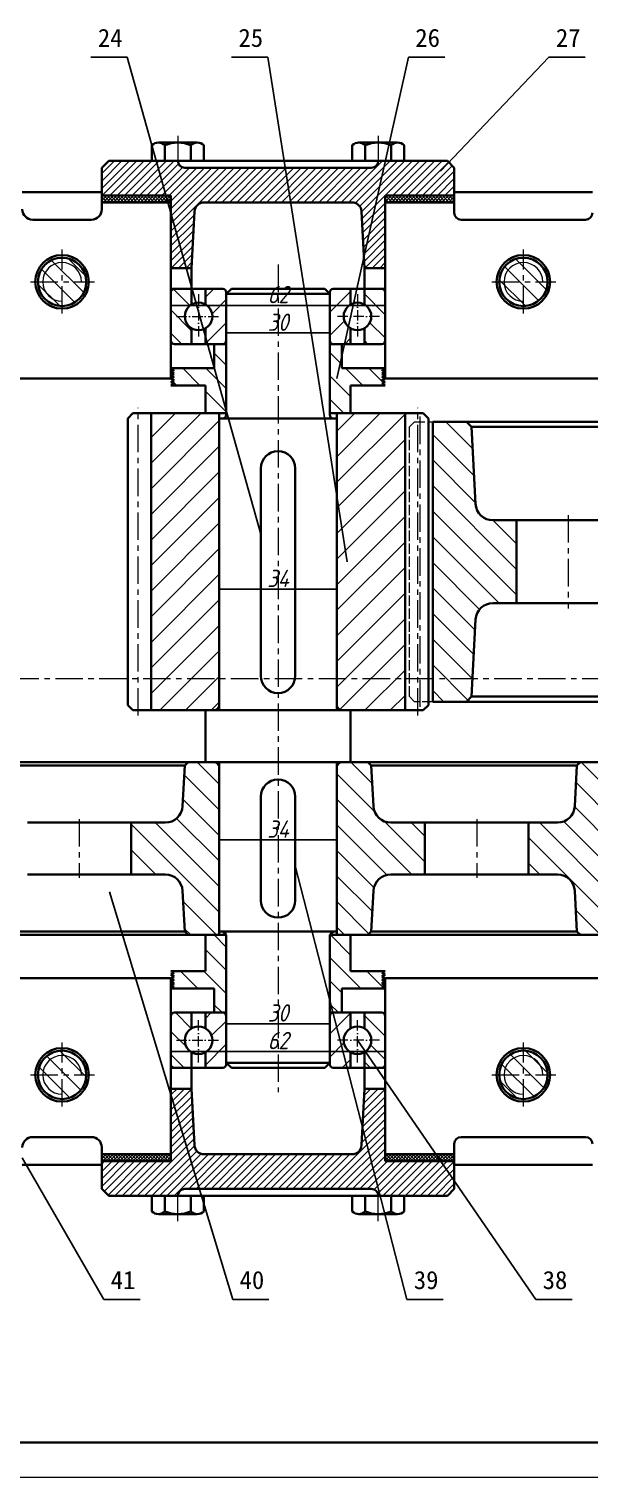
# Model space of a CAD drawing. Header units: millimetres. Extents: x 0 to 1189, y 0 to 841.
# Drawn here: x 240.1 to 402.2, y 0 to 419.1 of the extents above; entities that cross this region are included whole.
import ezdxf

# ---------------------------------------------------------------- set-up
doc = ezdxf.new("R2010")
doc.units = ezdxf.units.MM
doc.header["$LTSCALE"] = 0.25
for name, pattern in [('ACAD_ISO02W100', [15, 12, -3]), ('ACAD_ISO10W100', [18, 12, -3, 0, -3]), ('CENTER', [50.8, 31.75, -6.35, 6.35, -6.35])]:
    doc.linetypes.add(name, pattern=pattern)
for name, color, linetype, lineweight in [('中心线', 1, 'CENTER', 15), ('剖面线', 4, 'Continuous', 15), ('尺寸', 7, 'Continuous', 15), ('标注', 3, 'Continuous', 15), ('粗实线', 7, 'Continuous', 30), ('细实线', 7, 'Continuous', 15), ('虚线', 1, 'ACAD_ISO02W100', 15)]:
    doc.layers.add(name, color=color, linetype=linetype, lineweight=lineweight)
doc.styles.add('gbeitc', font='gbeitc.shx', dxfattribs={"bigfont": 'gbcbig.shx'})
doc.styles.get("Standard").update_dxf_attribs({"font": 'SimSun.ttf'})
doc.styles.add('txt', font='txt.shx')
doc.dimstyles.new('1', dxfattribs={"dimtxt": 5, "dimasz": 2.5, "dimexe": 1.25, "dimexo": 0, "dimtad": 1, "dimdec": 3, "dimdsep": 46, "dimtxsty": 'gbeitc', "dimblk": 'NONE', "dimcen": 2.5, "dimadec": 0, "dimazin": 0, "dimtfac": 1, "dimtdec": 3, "dimtmove": 0, "dimatfit": 3, "dimfxl": 1, "dimarcsym": 0})
doc.dimstyles.new('ISO-25', dxfattribs={"dimtxt": 3.5, "dimasz": 2.1875, "dimexe": 1.25, "dimexo": 0, "dimtad": 1, "dimdec": 3, "dimlfac": 1.5, "dimrnd": 0.01, "dimdsep": 46, "dimtxsty": 'txt', "dimcen": 2.5, "dimadec": 0, "dimazin": 0, "dimtfac": 1, "dimtdec": 3, "dimtmove": 0, "dimatfit": 3, "dimfxl": 1, "dimarcsym": 0})
pattern_1 = [(135, (-224.155, -146.934), (-3.367596, -3.367596), [])]
pattern_2 = [(45, (-224.155, -146.934), (-3.367596, 3.367596), [])]
pattern_3 = [(135, (-224.155, -146.934), (-3.704356, -3.704356), [])]
pattern_4 = [(45, (-224.155, -146.934), (-3.704356, 3.704356), [])]
pattern_5 = [(45, (-224.1548, -146.9339), (-0.48493383, 0.48493383), []), (135, (-224.1548, -146.9339), (-0.48493383, -0.48493383), [])]
pattern_6 = [(45, (-224.1548, -146.9339), (-1.0776307, 1.0776307), [])]
pattern_7 = [(135, (-224.1548, -146.934), (-2.694077, -2.694077), [])]

# ---------------------------------------------------------------- blocks, each defined once
blk = doc.blocks.new('*D25')
at = {"layer": 'Defpoints', "color": 0, "transparency": 16777216}
for p in [(295.22, 184.4), (329.22, 184.4), (329.22, 184.4)]:
    blk.add_point(p, dxfattribs=at)
at = {"layer": '尺寸', "color": 0, "lineweight": -2, "transparency": 16777216}
for p, q in [((295.22, 184.4), (295.22, 185.65)), ((329.22, 184.4), (329.22, 185.65)), ((295.22, 184.4), (329.22, 184.4))]:
    blk.add_line(p, q, dxfattribs=at)
at = {"layer": '尺寸', "color": 0, "transparency": 16777216, "insert": (312.22, 187.52), "char_height": 5, "attachment_point": 5, "style": 'gbeitc'}
blk.add_mtext('34', dxfattribs=at)
blk = doc.blocks.new('_None')
blk = doc.blocks.new('*D26')
at = {"layer": 'Defpoints', "color": 0, "transparency": 16777216}
for p in [(281.22, 339.1), (343.22, 339.1), (343.22, 339.1)]:
    blk.add_point(p, dxfattribs=at)
at = {"layer": '尺寸', "color": 0, "lineweight": -2, "transparency": 16777216}
for p, q in [((281.22, 339.1), (281.22, 340.35)), ((343.22, 339.1), (343.22, 340.35)), ((281.22, 339.1), (343.22, 339.1))]:
    blk.add_line(p, q, dxfattribs=at)
at = {"layer": '尺寸', "color": 0, "transparency": 16777216, "insert": (312.22, 342.22), "char_height": 5, "attachment_point": 5, "style": 'gbeitc'}
blk.add_mtext('62', dxfattribs=at)
blk = doc.blocks.new('*D27')
at = {"layer": 'Defpoints', "color": 0, "transparency": 16777216}
for p in [(297.22, 331.1), (327.22, 331.1), (327.22, 331.1)]:
    blk.add_point(p, dxfattribs=at)
at = {"layer": '尺寸', "color": 0, "lineweight": -2, "transparency": 16777216}
for p, q in [((297.22, 331.1), (297.22, 332.35)), ((297.22, 331.1), (327.22, 331.1)), ((327.22, 331.1), (327.22, 332.35))]:
    blk.add_line(p, q, dxfattribs=at)
at = {"layer": '尺寸', "color": 0, "transparency": 16777216, "insert": (312.22, 334.22), "char_height": 5, "attachment_point": 5, "style": 'gbeitc'}
blk.add_mtext('30', dxfattribs=at)
blk = doc.blocks.new('*D28')
at = {"layer": 'Defpoints', "color": 0, "transparency": 16777216}
for p in [(281.22, 123.2), (343.22, 123.2), (343.22, 123.2)]:
    blk.add_point(p, dxfattribs=at)
at = {"layer": '尺寸', "color": 0, "lineweight": -2, "transparency": 16777216}
for p, q in [((281.22, 123.2), (281.22, 124.45)), ((281.22, 123.2), (343.22, 123.2)), ((343.22, 123.2), (343.22, 124.45))]:
    blk.add_line(p, q, dxfattribs=at)
at = {"layer": '尺寸', "color": 0, "transparency": 16777216, "insert": (312.22, 126.32), "char_height": 5, "attachment_point": 5, "style": 'gbeitc'}
blk.add_mtext('62', dxfattribs=at)
blk = doc.blocks.new('*D29')
at = {"layer": 'Defpoints', "color": 0, "transparency": 16777216}
for p in [(297.22, 131.2), (327.22, 131.2), (327.22, 131.2)]:
    blk.add_point(p, dxfattribs=at)
at = {"layer": '尺寸', "color": 0, "lineweight": -2, "transparency": 16777216}
for p, q in [((297.22, 131.2), (297.22, 132.45)), ((297.22, 131.2), (327.22, 131.2)), ((327.22, 131.2), (327.22, 132.45))]:
    blk.add_line(p, q, dxfattribs=at)
at = {"layer": '尺寸', "color": 0, "transparency": 16777216, "insert": (312.22, 134.32), "char_height": 5, "attachment_point": 5, "style": 'gbeitc'}
blk.add_mtext('30', dxfattribs=at)
blk = doc.blocks.new('*D33')
at = {"layer": 'Defpoints', "color": 0, "transparency": 16777216}
for p in [(295.22, 256.95), (329.22, 256.95), (329.22, 256.95)]:
    blk.add_point(p, dxfattribs=at)
at = {"layer": '尺寸', "color": 0, "lineweight": -2, "transparency": 16777216}
for p, q in [((295.22, 256.95), (295.22, 258.2)), ((295.22, 256.95), (329.22, 256.95)), ((329.22, 256.95), (329.22, 258.2))]:
    blk.add_line(p, q, dxfattribs=at)
at = {"layer": '尺寸', "color": 0, "transparency": 16777216, "insert": (312.22, 260.07), "char_height": 5, "attachment_point": 5, "style": 'gbeitc'}
blk.add_mtext('34', dxfattribs=at)

msp = doc.modelspace()

# ---------------------------------------------------------------- hatches: boundary and pattern name
at = {"layer": '剖面线'}
h = msp.add_hatch(dxfattribs=at)
h.set_pattern_fill('ANSI31', color=256, scale=0.48, style=0)
h.set_pattern_definition(pattern_6)
edge = h.paths.add_edge_path()
edge.add_line((312.2159, 378.8995), (285.2159, 378.8995))
edge.add_arc((285.2159, 380.8995), 2, 180, 270, ccw=False)
edge.add_line((283.2159, 380.8995), (263.2159, 380.8995))
edge.add_line((263.2159, 380.8995), (261.2159, 378.8995))
edge.add_line((261.2159, 378.8995), (261.2159, 370.8995))
edge.add_line((261.2159, 370.8995), (275.7159, 370.8995))
edge.add_line((275.7159, 370.8995), (281.2159, 370.8995))
edge.add_line((281.2159, 370.8995), (281.2159, 360.8995))
edge.add_line((281.2159, 360.8995), (281.2159, 349.8995))
edge.add_line((281.2159, 349.8995), (287.2159, 349.8995))
edge.add_line((287.2159, 349.8995), (288.0352, 366.2868))
edge.add_arc((290.7818, 366.1495), 2.75, 90, 177.137595, ccw=False)
edge.add_line((290.7818, 368.8995), (312.2159, 368.8995))
edge.add_line((312.2159, 368.8995), (333.6499, 368.8995))
edge.add_arc((333.6499, 366.1495), 2.75, 2.862405, 90, ccw=False)
edge.add_line((336.3965, 366.2868), (337.2159, 349.8995))
edge.add_line((337.2159, 349.8995), (343.2159, 349.8995))
edge.add_line((343.2159, 349.8995), (343.2159, 360.8995))
edge.add_line((343.2159, 360.8995), (343.2159, 370.8995))
edge.add_line((343.2159, 370.8995), (348.7159, 370.8995))
edge.add_line((348.7159, 370.8995), (363.2159, 370.8995))
edge.add_line((363.2159, 370.8995), (363.2159, 378.8995))
edge.add_line((363.2159, 378.8995), (361.2159, 380.8995))
edge.add_line((361.2159, 380.8995), (341.2159, 380.8995))
edge.add_arc((339.2159, 380.8995), 2, -90, 0, ccw=False)
edge.add_line((339.2159, 378.8995), (312.2159, 378.8995))
h = msp.add_hatch(dxfattribs=at)
h.set_pattern_fill('ANSI37', color=256, scale=0.216, style=0)
h.set_pattern_definition(pattern_5)
h.paths.add_polyline_path([(281.2159, 368.8995), (281.2159, 370.8995), (261.2159, 370.8995), (261.2159, 368.8995)])
h = msp.add_hatch(dxfattribs=at)
h.set_pattern_fill('ANSI37', color=256, scale=0.216, style=0)
h.set_pattern_definition(pattern_5)
h.paths.add_polyline_path([(343.2159, 368.8995), (343.2159, 370.8995), (363.2159, 370.8995), (363.2159, 368.8995)])
h = msp.add_hatch(dxfattribs=at)
h.set_pattern_fill('ANSI31', color=256, scale=1.2, angle=90, style=0)
h.set_pattern_definition(pattern_7)
edge = h.paths.add_edge_path()
edge.add_arc((249.7159, 345.8995), 7, 0, 360)
h = msp.add_hatch(dxfattribs=at)
h.set_pattern_fill('ANSI31', color=256, scale=1.2, angle=90, style=0)
h.set_pattern_definition(pattern_7)
edge = h.paths.add_edge_path()
edge.add_arc((383.2159, 345.8995), 7, 0, 360)
h = msp.add_hatch(dxfattribs=at)
h.set_pattern_fill('ANSI31', color=256, scale=1.5, angle=90, style=0)
h.set_pattern_definition(pattern_1)
edge = h.paths.add_edge_path()
edge.add_line((282.2159, 343.8995), (287.2159, 343.8995))
edge.add_line((287.2159, 343.8995), (287.2159, 339.3636))
edge.add_arc((289.2159, 335.8995), 4, 120, 240)
edge.add_line((287.2159, 332.4353), (287.2159, 327.8995))
edge.add_line((287.2159, 327.8995), (282.2159, 327.8995))
edge.add_arc((282.2159, 328.8995), 1, 180, 270, ccw=False)
edge.add_line((281.2159, 328.8995), (281.2159, 342.8995))
edge.add_arc((282.2159, 342.8995), 1, 90, 180, ccw=False)
h = msp.add_hatch(dxfattribs=at)
h.set_pattern_fill('ANSI31', color=256, scale=1.5, style=0)
h.set_pattern_definition(pattern_2)
edge = h.paths.add_edge_path()
edge.add_line((296.2159, 343.8995), (291.2159, 343.8995))
edge.add_line((291.2159, 343.8995), (291.2159, 339.3636))
edge.add_arc((289.2159, 335.8995), 4, -60, 60, ccw=False)
edge.add_line((291.2159, 332.4353), (291.2159, 327.8995))
edge.add_line((291.2159, 327.8995), (296.2159, 327.8995))
edge.add_arc((296.2159, 328.8995), 1, 270, 360)
edge.add_line((297.2159, 328.8995), (297.2159, 342.8995))
edge.add_arc((296.2159, 342.8995), 1, 0, 90)
h = msp.add_hatch(dxfattribs=at)
h.set_pattern_fill('ANSI31', color=256, scale=1.5, style=0)
h.set_pattern_definition(pattern_2)
edge = h.paths.add_edge_path()
edge.add_line((328.2159, 343.8995), (333.2159, 343.8995))
edge.add_line((333.2159, 343.8995), (333.2159, 339.3636))
edge.add_arc((335.2159, 335.8995), 4, 120, 240)
edge.add_line((333.2159, 332.4353), (333.2159, 327.8995))
edge.add_line((333.2159, 327.8995), (328.2159, 327.8995))
edge.add_arc((328.2159, 328.8995), 1, 180, 270, ccw=False)
edge.add_line((327.2159, 328.8995), (327.2159, 342.8995))
edge.add_arc((328.2159, 342.8995), 1, 90, 180, ccw=False)
h = msp.add_hatch(dxfattribs=at)
h.set_pattern_fill('ANSI31', color=256, scale=1.5, angle=90, style=0)
h.set_pattern_definition(pattern_1)
edge = h.paths.add_edge_path()
edge.add_line((342.2159, 343.8995), (337.2159, 343.8995))
edge.add_line((337.2159, 343.8995), (337.2159, 339.3636))
edge.add_arc((335.2159, 335.8995), 4, -60, 60, ccw=False)
edge.add_line((337.2159, 332.4353), (337.2159, 327.8995))
edge.add_line((337.2159, 327.8995), (342.2159, 327.8995))
edge.add_arc((342.2159, 328.8995), 1, 270, 360)
edge.add_line((343.2159, 328.8995), (343.2159, 342.8995))
edge.add_arc((342.2159, 342.8995), 1, 0, 90)
h = msp.add_hatch(dxfattribs=at)
h.set_pattern_fill('ANSI31', color=256, scale=1.5, angle=90, style=0)
h.set_pattern_definition(pattern_1)
h.paths.add_polyline_path([(297.2159, 327.8995), (293.7159, 327.8995), (293.7159, 320.8995), (281.2159, 320.8995), (282.1972, 320.3995), (281.2159, 319.8995), (282.1972, 319.3995), (281.2159, 318.8995), (282.1972, 318.3995), (281.2159, 317.8995), (282.1972, 317.3995), (281.2159, 316.8995), (282.1972, 316.3995), (281.2159, 315.8995), (291.2159, 315.8995), (291.2159, 307.8995), (297.2159, 307.8995)])
h = msp.add_hatch(dxfattribs=at)
h.set_pattern_fill('ANSI31', color=256, scale=1.5, angle=90, style=0)
h.set_pattern_definition(pattern_1)
h.paths.add_polyline_path([(327.2159, 327.8995), (330.7159, 327.8995), (330.7159, 320.8995), (343.2159, 320.8995), (342.2346, 320.3995), (343.2159, 319.8995), (342.2346, 319.3995), (343.2159, 318.8995), (342.2346, 318.3995), (343.2159, 317.8995), (342.2346, 317.3995), (343.2159, 316.8995), (342.2346, 316.3995), (343.2159, 315.8995), (333.2159, 315.8995), (333.2159, 307.8995), (327.2159, 307.8995)])
h = msp.add_hatch(dxfattribs=at)
h.set_pattern_fill('ANSI31', color=256, scale=1.65, style=0)
h.set_pattern_definition(pattern_4)
h.paths.add_polyline_path([(295.2159, 307.8995), (295.2159, 221.8995), (275.4659, 221.8995), (275.4659, 307.8995)])
h = msp.add_hatch(dxfattribs=at)
h.set_pattern_fill('ANSI31', color=256, scale=1.65, style=0)
h.set_pattern_definition(pattern_4)
h.paths.add_polyline_path([(329.2159, 307.8995), (329.2159, 221.8995), (348.9659, 221.8995), (348.9659, 307.8995)])
h = msp.add_hatch(dxfattribs=at)
h.set_pattern_fill('ANSI31', color=256, scale=1.65, angle=90, style=0)
h.set_pattern_definition(pattern_3)
edge = h.paths.add_edge_path()
edge.add_line((356.9659, 224.3995), (356.9659, 305.3995))
edge.add_line((356.9659, 305.3995), (366.7159, 305.3995))
edge.add_line((366.7159, 305.3995), (368.2159, 303.8995))
edge.add_line((368.2159, 303.8995), (369.3909, 281.6359))
edge.add_arc((374.3839, 281.8995), 5, 183.021141, 270)
edge.add_line((374.3839, 276.8995), (381.2159, 276.8995))
edge.add_line((381.2159, 276.8995), (381.2159, 252.8995))
edge.add_line((381.2159, 252.8995), (374.3839, 252.8995))
edge.add_arc((374.3839, 247.8995), 5, 90, 176.978859)
edge.add_line((369.3909, 248.163), (368.2159, 225.8995))
edge.add_line((368.2159, 225.8995), (366.7159, 224.3995))
edge.add_line((366.7159, 224.3995), (356.9659, 224.3995))
h = msp.add_hatch(dxfattribs=at)
h.set_pattern_fill('ANSI31', color=256, scale=1.65, angle=90, style=0)
h.set_pattern_definition(pattern_3)
edge = h.paths.add_edge_path()
edge.add_line((295.2159, 156.8995), (295.2159, 206.8995))
edge.add_line((295.2159, 206.8995), (286.2159, 206.8995))
edge.add_line((286.2159, 206.8995), (285.2159, 205.8995))
edge.add_line((285.2159, 205.8995), (284.592, 194.1347))
edge.add_arc((279.599, 194.3995), 5, 270, 356.964431, ccw=False)
edge.add_line((279.599, 189.3995), (269.7159, 189.3995))
edge.add_line((269.7159, 189.3995), (269.7159, 174.3995))
edge.add_line((269.7159, 174.3995), (279.599, 174.3995))
edge.add_arc((279.599, 169.3995), 5, 3.035569, 90, ccw=False)
edge.add_line((284.592, 169.6642), (285.2159, 157.8995))
edge.add_line((285.2159, 157.8995), (286.2159, 156.8995))
edge.add_line((286.2159, 156.8995), (295.2159, 156.8995))
h = msp.add_hatch(dxfattribs=at)
h.set_pattern_fill('ANSI31', color=256, scale=1.65, angle=90, style=0)
h.set_pattern_definition(pattern_3)
edge = h.paths.add_edge_path()
edge.add_line((329.2159, 156.8995), (329.2159, 206.8995))
edge.add_line((329.2159, 206.8995), (338.2159, 206.8995))
edge.add_line((338.2159, 206.8995), (339.2159, 205.8995))
edge.add_line((339.2159, 205.8995), (339.8398, 194.1347))
edge.add_arc((344.8327, 194.3995), 5, 183.035569, 270)
edge.add_line((344.8327, 189.3995), (354.7159, 189.3995))
edge.add_line((354.7159, 189.3995), (354.7159, 174.3995))
edge.add_line((354.7159, 174.3995), (344.8327, 174.3995))
edge.add_arc((344.8327, 169.3995), 5, 90, 176.964431)
edge.add_line((339.8398, 169.6642), (339.2159, 157.8995))
edge.add_line((339.2159, 157.8995), (338.2159, 156.8995))
edge.add_line((338.2159, 156.8995), (329.2159, 156.8995))
h = msp.add_hatch(dxfattribs=at)
h.set_pattern_fill('ANSI31', color=256, scale=1.65, angle=90, style=0)
h.set_pattern_definition(pattern_3)
edge = h.paths.add_edge_path()
edge.add_line((409.7159, 156.8995), (409.7159, 206.8995))
edge.add_line((409.7159, 206.8995), (399.7159, 206.8995))
edge.add_line((399.7159, 206.8995), (398.7159, 205.8995))
edge.add_line((398.7159, 205.8995), (398.092, 194.1347))
edge.add_arc((393.099, 194.3995), 5, 270, 356.964431, ccw=False)
edge.add_line((393.099, 189.3995), (384.7159, 189.3995))
edge.add_line((384.7159, 189.3995), (384.7159, 174.3995))
edge.add_line((384.7159, 174.3995), (393.099, 174.3995))
edge.add_arc((393.099, 169.3995), 5, 3.035569, 90, ccw=False)
edge.add_line((398.092, 169.6642), (398.7159, 157.8995))
edge.add_line((398.7159, 157.8995), (399.7159, 156.8995))
edge.add_line((399.7159, 156.8995), (409.7159, 156.8995))
h = msp.add_hatch(dxfattribs=at)
h.set_pattern_fill('ANSI31', color=256, scale=1.5, angle=90, style=0)
h.set_pattern_definition(pattern_1)
h.paths.add_polyline_path([(297.2159, 134.3995), (293.7159, 134.3995), (293.7159, 141.3995), (281.2159, 141.3995), (282.1972, 141.8995), (281.2159, 142.3995), (282.1972, 142.8995), (281.2159, 143.3995), (282.1972, 143.8995), (281.2159, 144.3995), (282.1972, 144.8995), (281.2159, 145.3995), (282.1972, 145.8995), (281.2159, 146.3995), (291.2159, 146.3995), (291.2159, 156.8995), (297.2159, 156.8995)])
h = msp.add_hatch(dxfattribs=at)
h.set_pattern_fill('ANSI31', color=256, scale=1.5, angle=90, style=0)
h.set_pattern_definition(pattern_1)
h.paths.add_polyline_path([(327.2159, 134.3995), (330.7159, 134.3995), (330.7159, 141.3995), (343.2159, 141.3995), (342.2346, 141.8995), (343.2159, 142.3995), (342.2346, 142.8995), (343.2159, 143.3995), (342.2346, 143.8995), (343.2159, 144.3995), (342.2346, 144.8995), (343.2159, 145.3995), (342.2346, 145.8995), (343.2159, 146.3995), (333.2159, 146.3995), (333.2159, 156.8995), (327.2159, 156.8995)])
h = msp.add_hatch(dxfattribs=at)
h.set_pattern_fill('ANSI31', color=256, scale=1.5, angle=90, style=0)
h.set_pattern_definition(pattern_1)
edge = h.paths.add_edge_path()
edge.add_line((282.2159, 118.3995), (287.2159, 118.3995))
edge.add_line((287.2159, 118.3995), (287.2159, 122.9353))
edge.add_arc((289.2159, 126.3995), 4, 120, 240, ccw=False)
edge.add_line((287.2159, 129.8636), (287.2159, 134.3995))
edge.add_line((287.2159, 134.3995), (282.2159, 134.3995))
edge.add_arc((282.2159, 133.3995), 1, 90, 180)
edge.add_line((281.2159, 133.3995), (281.2159, 119.3995))
edge.add_arc((282.2159, 119.3995), 1, 180, 270)
h = msp.add_hatch(dxfattribs=at)
h.set_pattern_fill('ANSI31', color=256, scale=1.5, style=0)
h.set_pattern_definition(pattern_2)
edge = h.paths.add_edge_path()
edge.add_line((296.2159, 118.3995), (291.2159, 118.3995))
edge.add_line((291.2159, 118.3995), (291.2159, 122.9353))
edge.add_arc((289.2159, 126.3995), 4, 300, 420)
edge.add_line((291.2159, 129.8636), (291.2159, 134.3995))
edge.add_line((291.2159, 134.3995), (296.2159, 134.3995))
edge.add_arc((296.2159, 133.3995), 1, 0, 90, ccw=False)
edge.add_line((297.2159, 133.3995), (297.2159, 119.3995))
edge.add_arc((296.2159, 119.3995), 1, -90, 0, ccw=False)
h = msp.add_hatch(dxfattribs=at)
h.set_pattern_fill('ANSI31', color=256, scale=1.5, style=0)
h.set_pattern_definition(pattern_2)
edge = h.paths.add_edge_path()
edge.add_line((328.2159, 118.3995), (333.2159, 118.3995))
edge.add_line((333.2159, 118.3995), (333.2159, 122.9353))
edge.add_arc((335.2159, 126.3995), 4, 120, 240, ccw=False)
edge.add_line((333.2159, 129.8636), (333.2159, 134.3995))
edge.add_line((333.2159, 134.3995), (328.2159, 134.3995))
edge.add_arc((328.2159, 133.3995), 1, 90, 180)
edge.add_line((327.2159, 133.3995), (327.2159, 119.3995))
edge.add_arc((328.2159, 119.3995), 1, 180, 270)
h = msp.add_hatch(dxfattribs=at)
h.set_pattern_fill('ANSI31', color=256, scale=1.5, angle=90, style=0)
h.set_pattern_definition(pattern_1)
edge = h.paths.add_edge_path()
edge.add_line((342.2159, 118.3995), (337.2159, 118.3995))
edge.add_line((337.2159, 118.3995), (337.2159, 122.9353))
edge.add_arc((335.2159, 126.3995), 4, 300, 420)
edge.add_line((337.2159, 129.8636), (337.2159, 134.3995))
edge.add_line((337.2159, 134.3995), (342.2159, 134.3995))
edge.add_arc((342.2159, 133.3995), 1, 0, 90, ccw=False)
edge.add_line((343.2159, 133.3995), (343.2159, 119.3995))
edge.add_arc((342.2159, 119.3995), 1, -90, 0, ccw=False)
h = msp.add_hatch(dxfattribs=at)
h.set_pattern_fill('ANSI31', color=256, scale=1.2, angle=90, style=0)
h.set_pattern_definition(pattern_7)
edge = h.paths.add_edge_path()
edge.add_arc((249.7159, 116.3995), 7, 0, 360)
h = msp.add_hatch(dxfattribs=at)
h.set_pattern_fill('ANSI31', color=256, scale=1.2, angle=90, style=0)
h.set_pattern_definition(pattern_7)
edge = h.paths.add_edge_path()
edge.add_arc((383.2159, 116.3995), 7, 0, 360)
h = msp.add_hatch(dxfattribs=at)
h.set_pattern_fill('ANSI31', color=256, scale=0.48, style=0)
h.set_pattern_definition(pattern_6)
edge = h.paths.add_edge_path()
edge.add_line((312.2159, 83.3995), (339.2159, 83.3995))
edge.add_arc((339.2159, 81.3995), 2, 0, 90, ccw=False)
edge.add_line((341.2159, 81.3995), (361.2159, 81.3995))
edge.add_line((361.2159, 81.3995), (363.2159, 83.3995))
edge.add_line((363.2159, 83.3995), (363.2159, 91.3995))
edge.add_line((363.2159, 91.3995), (348.7159, 91.3995))
edge.add_line((348.7159, 91.3995), (343.2159, 91.3995))
edge.add_line((343.2159, 91.3995), (343.2159, 101.3995))
edge.add_line((343.2159, 101.3995), (343.2159, 112.3995))
edge.add_line((343.2159, 112.3995), (337.2159, 112.3995))
edge.add_line((337.2159, 112.3995), (336.3965, 96.0121))
edge.add_arc((333.6499, 96.1495), 2.75, 270, 357.137595, ccw=False)
edge.add_line((333.6499, 93.3995), (312.2159, 93.3995))
edge.add_line((312.2159, 93.3995), (290.7818, 93.3995))
edge.add_arc((290.7818, 96.1495), 2.75, 182.862405, 270, ccw=False)
edge.add_line((288.0352, 96.0121), (287.2159, 112.3995))
edge.add_line((287.2159, 112.3995), (281.2159, 112.3995))
edge.add_line((281.2159, 112.3995), (281.2159, 101.3995))
edge.add_line((281.2159, 101.3995), (281.2159, 91.3995))
edge.add_line((281.2159, 91.3995), (275.7159, 91.3995))
edge.add_line((275.7159, 91.3995), (261.2159, 91.3995))
edge.add_line((261.2159, 91.3995), (261.2159, 83.3995))
edge.add_line((261.2159, 83.3995), (263.2159, 81.3995))
edge.add_line((263.2159, 81.3995), (283.2159, 81.3995))
edge.add_arc((285.2159, 81.3995), 2, 90, 180, ccw=False)
edge.add_line((285.2159, 83.3995), (312.2159, 83.3995))
h = msp.add_hatch(dxfattribs=at)
h.set_pattern_fill('ANSI37', color=256, scale=0.216, style=0)
h.set_pattern_definition(pattern_5)
h.paths.add_polyline_path([(281.2159, 93.3995), (281.2159, 91.3995), (261.2159, 91.3995), (261.2159, 93.3995)])
h = msp.add_hatch(dxfattribs=at)
h.set_pattern_fill('ANSI37', color=256, scale=0.216, style=0)
h.set_pattern_definition(pattern_5)
h.paths.add_polyline_path([(343.2159, 93.3995), (343.2159, 91.3995), (363.2159, 91.3995), (363.2159, 93.3995)])

# ---------------------------------------------------------------- linework, layer by layer
at = {"layer": '中心线'}
for p, q in [((283.2245, 388.1995), (283.2245, 378.8995)), ((341.2072, 388.1995), (341.2072, 378.8995)), ((249.7159, 336.7495), (249.7159, 355.2655)), ((383.2159, 336.7495), (383.2159, 355.2655)), ((312.2159, 350.8995), (312.2159, 111.3995)), ((240.5659, 345.8995), (259.0819, 345.8995)), ((374.0659, 345.8995), (392.5819, 345.8995)), ((271.7159, 220.3995), (271.7159, 309.3995)), ((352.7159, 220.3995), (352.7159, 309.3995)), ((353.2159, 306.8995), (353.2159, 222.8995)), ((396.2159, 278.3995), (396.2159, 251.3995)), ((44.5959, 231.1495), (649.2159, 231.1495)), ((254.7159, 190.3995), (254.7159, 173.3995)), ((369.7159, 190.3995), (369.7159, 173.3995)), ((249.7159, 107.2495), (249.7159, 125.7655)), ((383.2159, 107.2495), (383.2159, 125.7655)), ((240.5659, 116.3995), (259.0819, 116.3995)), ((374.0659, 116.3995), (392.5819, 116.3995)), ((283.2245, 74.0995), (283.2245, 83.3995)), ((341.2072, 74.0995), (341.2072, 83.3995))]:
    msp.add_line(p, q, dxfattribs=at)
at = {"layer": '中心线', "linetype": 'ACAD_ISO10W100'}
for p, q in [((289.2159, 342.2995), (289.2159, 329.4995)), ((335.2159, 342.2995), (335.2159, 329.4995)), ((282.8159, 335.8995), (295.6159, 335.8995)), ((341.6159, 335.8995), (328.8159, 335.8995)), ((289.2159, 119.9995), (289.2159, 132.7995)), ((335.2159, 119.9995), (335.2159, 132.7995)), ((282.8159, 126.3995), (295.6159, 126.3995)), ((341.6159, 126.3995), (328.8159, 126.3995))]:
    msp.add_line(p, q, dxfattribs=at)
at = {"layer": '粗实线'}
for p, q in [((277.5953, 386.1995), (288.8536, 386.1995)), ((335.5781, 386.1995), (346.8364, 386.1995)), ((275.7189, 380.8995), (275.7189, 385.4222)), ((279.4717, 380.8995), (279.4717, 385.4222)), ((286.9773, 380.8995), (286.9773, 385.4222)), ((290.73, 380.8995), (290.73, 385.4222)), ((333.7017, 380.8995), (333.7017, 385.4222)), ((337.4545, 380.8995), (337.4545, 385.4222)), ((344.96, 380.8995), (344.96, 385.4222)), ((348.7128, 380.8995), (348.7128, 385.4222)), ((263.2159, 380.8995), (261.2159, 378.8995)), ((261.2159, 378.8995), (261.2159, 370.8995)), ((283.2159, 380.8995), (263.2159, 380.8995)), ((283.2245, 380.8995), (275.7189, 380.8995)), ((341.2159, 380.8995), (283.2159, 380.8995)), ((283.2245, 380.8995), (290.73, 380.8995)), ((312.2159, 378.8995), (285.2159, 378.8995)), ((312.2159, 378.8995), (339.2159, 378.8995)), ((341.2072, 380.8995), (333.7017, 380.8995)), ((341.2072, 380.8995), (348.7128, 380.8995)), ((341.2159, 380.8995), (361.2159, 380.8995)), ((361.2159, 380.8995), (363.2159, 378.8995)), ((363.2159, 378.8995), (363.2159, 370.8995)), ((238.2159, 371.8995), (261.2159, 371.8995)), ((261.2159, 370.8995), (275.7159, 370.8995)), ((281.2159, 370.8995), (261.2159, 370.8995)), ((261.2159, 370.8995), (261.2159, 368.8995)), ((281.2159, 368.8995), (261.2159, 368.8995)), ((261.2159, 368.8995), (261.2159, 366.8995)), ((261.2159, 368.8995), (281.2159, 368.8995)), ((275.7159, 370.8995), (281.2159, 370.8995)), ((281.2159, 370.8995), (281.2159, 360.8995)), ((281.2159, 368.8995), (281.2159, 370.8995)), ((281.2159, 317.8995), (281.2159, 368.8995)), ((290.7818, 368.8995), (312.2159, 368.8995)), ((333.6499, 368.8995), (312.2159, 368.8995)), ((348.7159, 370.8995), (343.2159, 370.8995)), ((343.2159, 370.8995), (343.2159, 360.8995)), ((343.2159, 368.8995), (343.2159, 370.8995)), ((343.2159, 370.8995), (363.2159, 370.8995)), ((343.2159, 317.8995), (343.2159, 368.8995)), ((343.2159, 368.8995), (363.2159, 368.8995)), ((363.2159, 368.8995), (343.2159, 368.8995)), ((363.2159, 370.8995), (348.7159, 370.8995)), ((363.2159, 371.8995), (403.2159, 371.8995)), ((363.2159, 370.8995), (363.2159, 368.8995)), ((363.2159, 368.8995), (363.2159, 365.8995)), ((288.0352, 366.2868), (287.2159, 349.8995)), ((336.3965, 366.2868), (337.2159, 349.8995)), ((241.2159, 363.8995), (258.2159, 363.8995)), ((281.2159, 360.8995), (281.2159, 349.8995)), ((343.2159, 360.8995), (343.2159, 349.8995)), ((365.2159, 363.8995), (401.2159, 363.8995)), ((281.2159, 349.8995), (287.2159, 349.8995)), ((281.2159, 343.8995), (281.2159, 349.8995)), ((287.2159, 349.8995), (287.2159, 343.8995)), ((343.2159, 349.8995), (337.2159, 349.8995)), ((337.2159, 349.8995), (337.2159, 343.8995)), ((343.2159, 343.8995), (343.2159, 349.8995)), ((287.2159, 343.8995), (281.2159, 343.8995)), ((296.2159, 343.8995), (282.2159, 343.8995)), ((282.2159, 343.8995), (287.2159, 343.8995)), ((287.2159, 343.8995), (287.2159, 339.3636)), ((296.2159, 343.8995), (291.2159, 343.8995)), ((291.2159, 343.8995), (291.2159, 339.3636)), ((297.2159, 342.3995), (298.7159, 343.8995)), ((298.7159, 343.8995), (325.7159, 343.8995)), ((325.7159, 343.8995), (327.2159, 342.3995)), ((328.2159, 343.8995), (342.2159, 343.8995)), ((328.2159, 343.8995), (333.2159, 343.8995)), ((333.2159, 343.8995), (333.2159, 339.3636)), ((342.2159, 343.8995), (337.2159, 343.8995)), ((337.2159, 343.8995), (337.2159, 339.3636)), ((337.2159, 343.8995), (343.2159, 343.8995)), ((281.2159, 342.8995), (281.2159, 328.8995)), ((297.2159, 328.8995), (297.2159, 342.8995)), ((297.2159, 307.3995), (297.2159, 342.3995)), ((327.2159, 342.3995), (297.2159, 342.3995)), ((327.2159, 328.8995), (327.2159, 342.8995)), ((327.2159, 342.3995), (327.2159, 307.3995)), ((343.2159, 342.8995), (343.2159, 328.8995)), ((287.2159, 332.4353), (287.2159, 327.8995)), ((291.2159, 332.4353), (291.2159, 327.8995)), ((333.2159, 332.4353), (333.2159, 327.8995)), ((337.2159, 332.4353), (337.2159, 327.8995)), ((282.2159, 327.8995), (296.2159, 327.8995)), ((287.2159, 327.8995), (282.2159, 327.8995)), ((291.2159, 327.8995), (296.2159, 327.8995)), ((297.2159, 327.8995), (293.7159, 327.8995)), ((293.7159, 327.8995), (293.7159, 320.8995)), ((297.2159, 307.8995), (297.2159, 327.8995)), ((327.2159, 327.8995), (330.7159, 327.8995)), ((327.2159, 307.8995), (327.2159, 327.8995)), ((342.2159, 327.8995), (328.2159, 327.8995)), ((333.2159, 327.8995), (328.2159, 327.8995)), ((330.7159, 327.8995), (330.7159, 320.8995)), ((337.2159, 327.8995), (342.2159, 327.8995)), ((293.7159, 320.8995), (281.2159, 320.8995)), ((281.2159, 320.8995), (282.1972, 320.3995)), ((282.1972, 320.3995), (281.2159, 319.8995)), ((281.2159, 319.8995), (282.1972, 319.3995)), ((282.1972, 319.3995), (281.2159, 318.8995)), ((281.2159, 318.8995), (282.1972, 318.3995)), ((330.7159, 320.8995), (343.2159, 320.8995)), ((343.2159, 320.8995), (342.2346, 320.3995)), ((342.2346, 320.3995), (343.2159, 319.8995)), ((343.2159, 319.8995), (342.2346, 319.3995)), ((342.2346, 319.3995), (343.2159, 318.8995)), ((343.2159, 318.8995), (342.2346, 318.3995)), ((218.2159, 317.8995), (281.2159, 317.8995)), ((282.1972, 318.3995), (281.2159, 317.8995)), ((281.2159, 317.8995), (282.1972, 317.3995)), ((282.1972, 317.3995), (281.2159, 316.8995)), ((281.2159, 316.8995), (282.1972, 316.3995)), ((282.1972, 316.3995), (281.2159, 315.8995)), ((281.2159, 315.8995), (291.2159, 315.8995)), ((291.2159, 315.8995), (291.2159, 307.8995)), ((343.2159, 315.8995), (333.2159, 315.8995)), ((333.2159, 315.8995), (333.2159, 307.8995)), ((342.2346, 318.3995), (343.2159, 317.8995)), ((343.2159, 317.8995), (342.2346, 317.3995)), ((342.2346, 317.3995), (343.2159, 316.8995)), ((343.2159, 316.8995), (342.2346, 316.3995)), ((342.2346, 316.3995), (343.2159, 315.8995)), ((343.2159, 317.8995), (423.2159, 317.8995)), ((270.2159, 307.8995), (268.7159, 306.3995)), ((268.7159, 306.3995), (268.7159, 223.3995)), ((275.4659, 307.8995), (270.2159, 307.8995)), ((275.4659, 221.8995), (275.4659, 307.8995)), ((275.4659, 307.8995), (295.2159, 307.8995)), ((291.2159, 307.8995), (297.2159, 307.8995)), ((295.2159, 307.8995), (295.2159, 221.8995)), ((295.2159, 223.3995), (295.2159, 306.3995)), ((295.2159, 306.3995), (329.2159, 306.3995)), ((333.2159, 307.8995), (327.2159, 307.8995)), ((329.2159, 307.8995), (329.2159, 221.8995)), ((348.9659, 307.8995), (329.2159, 307.8995)), ((329.2159, 306.3995), (329.2159, 223.3995)), ((348.9659, 221.8995), (348.9659, 307.8995)), ((348.9659, 307.8995), (354.2159, 307.8995)), ((354.2159, 307.8995), (355.7159, 306.3995)), ((355.7159, 306.3995), (355.7159, 223.3995)), ((356.9659, 224.3995), (356.9659, 305.3995)), ((356.9659, 305.3995), (366.7159, 305.3995)), ((366.7159, 305.3995), (368.2159, 303.8995)), ((366.7159, 305.3995), (427.7159, 305.3995)), ((369.3909, 281.6359), (368.2159, 303.8995)), ((368.2159, 303.8995), (426.2159, 303.8995)), ((307.2159, 231.8995), (307.2159, 291.8995)), ((317.2159, 231.8995), (317.2159, 291.8995)), ((374.3839, 276.8995), (381.2159, 276.8995)), ((381.2159, 276.8995), (381.2159, 252.8995)), ((381.2159, 276.8995), (411.2159, 276.8995)), ((374.3839, 252.8995), (381.2159, 252.8995)), ((381.2159, 252.8995), (411.2159, 252.8995)), ((369.3909, 248.163), (368.2159, 225.8995)), ((268.7159, 223.3995), (270.2159, 221.8995)), ((355.7159, 223.3995), (354.2159, 221.8995)), ((356.9659, 224.3995), (366.7159, 224.3995)), ((366.7159, 224.3995), (368.2159, 225.8995)), ((366.7159, 224.3995), (427.7159, 224.3995)), ((368.2159, 225.8995), (426.2159, 225.8995)), ((270.2159, 221.8995), (275.4659, 221.8995)), ((295.2159, 221.8995), (275.4659, 221.8995)), ((291.2159, 221.8995), (291.2159, 206.8995)), ((333.2159, 221.8995), (291.2159, 221.8995)), ((329.2159, 221.8995), (348.9659, 221.8995)), ((333.2159, 206.8995), (333.2159, 221.8995)), ((354.2159, 221.8995), (348.9659, 221.8995)), ((224.7159, 206.8995), (286.2159, 206.8995)), ((225.7159, 205.8995), (285.2159, 205.8995)), ((284.592, 194.1347), (285.2159, 205.8995)), ((286.2159, 206.8995), (285.2159, 205.8995)), ((295.2159, 206.8995), (286.2159, 206.8995)), ((291.2159, 206.8995), (333.2159, 206.8995)), ((295.2159, 156.8995), (295.2159, 206.8995)), ((295.2159, 205.3995), (295.2159, 157.8995)), ((329.2159, 156.8995), (329.2159, 206.8995)), ((329.2159, 206.8995), (338.2159, 206.8995)), ((329.2159, 157.8995), (329.2159, 205.3995)), ((338.2159, 206.8995), (339.2159, 205.8995)), ((399.7159, 206.8995), (338.2159, 206.8995)), ((339.8398, 194.1347), (339.2159, 205.8995)), ((398.7159, 205.8995), (339.2159, 205.8995)), ((398.092, 194.1347), (398.7159, 205.8995)), ((399.7159, 206.8995), (398.7159, 205.8995)), ((409.7159, 206.8995), (399.7159, 206.8995)), ((307.2159, 196.8995), (307.2159, 166.8995)), ((317.2159, 196.8995), (317.2159, 166.8995)), ((239.7159, 189.3995), (269.7159, 189.3995)), ((279.599, 189.3995), (269.7159, 189.3995)), ((269.7159, 189.3995), (269.7159, 174.3995)), ((344.8327, 189.3995), (354.7159, 189.3995)), ((354.7159, 189.3995), (354.7159, 174.3995)), ((384.7159, 189.3995), (354.7159, 189.3995)), ((393.099, 189.3995), (384.7159, 189.3995)), ((384.7159, 189.3995), (384.7159, 174.3995)), ((239.7159, 174.3995), (269.7159, 174.3995)), ((279.599, 174.3995), (269.7159, 174.3995)), ((344.8327, 174.3995), (354.7159, 174.3995)), ((384.7159, 174.3995), (354.7159, 174.3995)), ((393.099, 174.3995), (384.7159, 174.3995)), ((284.592, 169.6642), (285.2159, 157.8995)), ((339.8398, 169.6642), (339.2159, 157.8995)), ((398.092, 169.6642), (398.7159, 157.8995)), ((224.7159, 156.8995), (286.2159, 156.8995)), ((225.7159, 157.8995), (285.2159, 157.8995)), ((285.2159, 157.8995), (286.2159, 156.8995)), ((295.2159, 156.8995), (286.2159, 156.8995)), ((291.2159, 146.3995), (291.2159, 156.8995)), ((291.2159, 156.8995), (297.2159, 156.8995)), ((295.2159, 157.8995), (329.2159, 157.8995)), ((297.2159, 156.8995), (297.2159, 134.3995)), ((297.2159, 156.3995), (297.2159, 119.8995)), ((333.2159, 156.8995), (327.2159, 156.8995)), ((327.2159, 156.8995), (327.2159, 134.3995)), ((327.2159, 119.8995), (327.2159, 156.3995)), ((329.2159, 156.8995), (338.2159, 156.8995)), ((333.2159, 146.3995), (333.2159, 156.8995)), ((339.2159, 157.8995), (338.2159, 156.8995)), ((399.7159, 156.8995), (338.2159, 156.8995)), ((398.7159, 157.8995), (339.2159, 157.8995)), ((399.7159, 156.8995), (398.7159, 157.8995)), ((409.7159, 156.8995), (399.7159, 156.8995)), ((218.2159, 144.3995), (281.2159, 144.3995)), ((282.1972, 145.8995), (281.2159, 146.3995)), ((281.2159, 146.3995), (291.2159, 146.3995)), ((281.2159, 145.3995), (282.1972, 145.8995)), ((282.1972, 144.8995), (281.2159, 145.3995)), ((281.2159, 144.3995), (282.1972, 144.8995)), ((281.2159, 144.3995), (281.2159, 93.3995)), ((282.1972, 143.8995), (281.2159, 144.3995)), ((281.2159, 143.3995), (282.1972, 143.8995)), ((282.1972, 142.8995), (281.2159, 143.3995)), ((281.2159, 142.3995), (282.1972, 142.8995)), ((343.2159, 146.3995), (333.2159, 146.3995)), ((342.2346, 145.8995), (343.2159, 146.3995)), ((343.2159, 145.3995), (342.2346, 145.8995)), ((342.2346, 144.8995), (343.2159, 145.3995)), ((343.2159, 144.3995), (342.2346, 144.8995)), ((342.2346, 143.8995), (343.2159, 144.3995)), ((343.2159, 143.3995), (342.2346, 143.8995)), ((342.2346, 142.8995), (343.2159, 143.3995)), ((343.2159, 142.3995), (342.2346, 142.8995)), ((343.2159, 144.3995), (343.2159, 93.3995)), ((343.2159, 144.3995), (423.2159, 144.3995)), ((282.1972, 141.8995), (281.2159, 142.3995)), ((281.2159, 141.3995), (282.1972, 141.8995)), ((293.7159, 141.3995), (281.2159, 141.3995)), ((293.7159, 134.3995), (293.7159, 141.3995)), ((330.7159, 134.3995), (330.7159, 141.3995)), ((330.7159, 141.3995), (343.2159, 141.3995)), ((342.2346, 141.8995), (343.2159, 142.3995)), ((343.2159, 141.3995), (342.2346, 141.8995)), ((282.2159, 134.3995), (296.2159, 134.3995)), ((287.2159, 134.3995), (282.2159, 134.3995)), ((287.2159, 129.8636), (287.2159, 134.3995)), ((291.2159, 129.8636), (291.2159, 134.3995)), ((291.2159, 134.3995), (296.2159, 134.3995)), ((297.2159, 134.3995), (293.7159, 134.3995)), ((327.2159, 134.3995), (330.7159, 134.3995)), ((342.2159, 134.3995), (328.2159, 134.3995)), ((333.2159, 134.3995), (328.2159, 134.3995)), ((333.2159, 129.8636), (333.2159, 134.3995)), ((337.2159, 129.8636), (337.2159, 134.3995)), ((337.2159, 134.3995), (342.2159, 134.3995)), ((281.2159, 119.3995), (281.2159, 133.3995)), ((297.2159, 133.3995), (297.2159, 119.3995)), ((327.2159, 133.3995), (327.2159, 119.3995)), ((343.2159, 119.3995), (343.2159, 133.3995)), ((287.2159, 118.3995), (287.2159, 122.9353)), ((291.2159, 118.3995), (291.2159, 122.9353)), ((333.2159, 118.3995), (333.2159, 122.9353)), ((337.2159, 118.3995), (337.2159, 122.9353)), ((287.2159, 118.3995), (281.2159, 118.3995)), ((281.2159, 118.3995), (281.2159, 112.3995)), ((296.2159, 118.3995), (282.2159, 118.3995)), ((282.2159, 118.3995), (287.2159, 118.3995)), ((287.2159, 112.3995), (287.2159, 118.3995)), ((296.2159, 118.3995), (291.2159, 118.3995)), ((297.2159, 119.8995), (298.7159, 118.3995)), ((327.2159, 119.8995), (297.2159, 119.8995)), ((298.7159, 118.3995), (325.7159, 118.3995)), ((325.7159, 118.3995), (327.2159, 119.8995)), ((328.2159, 118.3995), (342.2159, 118.3995)), ((328.2159, 118.3995), (333.2159, 118.3995)), ((342.2159, 118.3995), (337.2159, 118.3995)), ((337.2159, 112.3995), (337.2159, 118.3995)), ((337.2159, 118.3995), (343.2159, 118.3995)), ((343.2159, 118.3995), (343.2159, 112.3995)), ((281.2159, 101.3995), (281.2159, 112.3995)), ((281.2159, 112.3995), (287.2159, 112.3995)), ((288.0352, 96.0121), (287.2159, 112.3995)), ((336.3965, 96.0121), (337.2159, 112.3995)), ((343.2159, 112.3995), (337.2159, 112.3995)), ((343.2159, 101.3995), (343.2159, 112.3995)), ((281.2159, 91.3995), (281.2159, 101.3995)), ((343.2159, 91.3995), (343.2159, 101.3995)), ((241.2159, 98.3995), (258.2159, 98.3995)), ((363.2159, 93.3995), (363.2159, 96.3995)), ((365.2159, 98.3995), (401.2159, 98.3995)), ((261.2159, 93.3995), (261.2159, 95.3995)), ((281.2159, 93.3995), (261.2159, 93.3995)), ((261.2159, 91.3995), (261.2159, 93.3995)), ((261.2159, 93.3995), (281.2159, 93.3995)), ((281.2159, 93.3995), (281.2159, 91.3995)), ((290.7818, 93.3995), (312.2159, 93.3995)), ((333.6499, 93.3995), (312.2159, 93.3995)), ((343.2159, 93.3995), (363.2159, 93.3995)), ((343.2159, 93.3995), (343.2159, 91.3995)), ((363.2159, 93.3995), (343.2159, 93.3995)), ((363.2159, 91.3995), (363.2159, 93.3995)), ((238.2159, 90.3995), (261.2159, 90.3995)), ((261.2159, 83.3995), (261.2159, 91.3995)), ((261.2159, 91.3995), (275.7159, 91.3995)), ((281.2159, 91.3995), (261.2159, 91.3995)), ((275.7159, 91.3995), (281.2159, 91.3995)), ((348.7159, 91.3995), (343.2159, 91.3995)), ((343.2159, 91.3995), (363.2159, 91.3995)), ((363.2159, 91.3995), (348.7159, 91.3995)), ((363.2159, 83.3995), (363.2159, 91.3995)), ((363.2159, 90.3995), (403.2159, 90.3995)), ((263.2159, 81.3995), (261.2159, 83.3995)), ((283.2159, 81.3995), (263.2159, 81.3995)), ((283.2245, 81.3995), (275.7189, 81.3995)), ((275.7189, 81.3995), (275.7189, 76.8767)), ((279.4717, 81.3995), (279.4717, 76.8767)), ((283.2159, 81.3995), (341.2159, 81.3995)), ((283.2245, 81.3995), (290.73, 81.3995)), ((312.2159, 83.3995), (285.2159, 83.3995)), ((286.9773, 81.3995), (286.9773, 76.8767)), ((290.73, 81.3995), (290.73, 76.8767)), ((312.2159, 83.3995), (339.2159, 83.3995)), ((341.2072, 81.3995), (333.7017, 81.3995)), ((333.7017, 81.3995), (333.7017, 76.8767)), ((337.4545, 81.3995), (337.4545, 76.8767)), ((341.2072, 81.3995), (348.7128, 81.3995)), ((341.2159, 81.3995), (361.2159, 81.3995)), ((344.96, 81.3995), (344.96, 76.8767)), ((348.7128, 81.3995), (348.7128, 76.8767)), ((361.2159, 81.3995), (363.2159, 83.3995)), ((288.8536, 76.0995), (277.5953, 76.0995)), ((346.8364, 76.0995), (335.5781, 76.0995)), ((25, 10), (1179, 10))]:
    msp.add_line(p, q, dxfattribs=at)
for centre, radius in [((249.7159, 345.8995), 7.75), ((249.7159, 345.8995), 7), ((383.2159, 345.8995), 7.75), ((383.2159, 345.8995), 7), ((289.2159, 335.8995), 4), ((335.2159, 335.8995), 4), ((289.2159, 126.3995), 4), ((335.2159, 126.3995), 4), ((249.7159, 116.3995), 7.75), ((249.7159, 116.3995), 7), ((383.2159, 116.3995), 7.75), ((383.2159, 116.3995), 7)]:
    msp.add_circle(centre, radius, dxfattribs=at)
for centre, radius, start, end in [((277.5953, 383.5458), 2.6536, 45, 135), ((283.2245, 376.7508), 9.4486, 66.598161, 113.401839), ((288.8536, 383.5458), 2.6536, 45, 135), ((335.5781, 383.5458), 2.6536, 45, 135), ((341.2072, 376.7508), 9.4486, 66.598161, 113.401839), ((346.8364, 383.5458), 2.6536, 45, 135), ((285.2159, 380.8995), 2, 180, 270), ((339.2159, 380.8995), 2, 270, 0), ((290.7818, 366.1495), 2.75, 90, 177.137595), ((333.6499, 366.1495), 2.75, 2.862405, 90), ((241.2159, 366.8995), 3, 180, 270), ((258.2159, 366.8995), 3, 270, 0), ((365.2159, 365.8995), 2, 180, 270), ((401.2159, 365.8995), 2, 270, 0), ((282.2159, 342.8995), 1, 90, 180), ((296.2159, 342.8995), 1, 0, 90), ((328.2159, 342.8995), 1, 90, 180), ((342.2159, 342.8995), 1, 0, 90), ((282.2159, 328.8995), 1, 180, 270), ((296.2159, 328.8995), 1, 270, 0), ((328.2159, 328.8995), 1, 180, 270), ((342.2159, 328.8995), 1, 270, 0), ((296.2159, 307.3995), 1, 270, 0), ((328.2159, 307.3995), 1, 180, 270), ((312.2159, 291.8995), 5, 0, 180), ((374.3839, 281.8995), 5, 183.021141, 270), ((374.3839, 247.8995), 5, 90, 176.978859), ((312.2159, 231.8995), 5, 180, 0), ((293.7159, 223.3995), 1.5, 270, 0), ((330.7159, 223.3995), 1.5, 180, 270), ((293.7159, 205.3995), 1.5, 0, 90), ((330.7159, 205.3995), 1.5, 90, 180), ((312.2159, 196.8995), 5, 0, 180), ((279.599, 194.3995), 5, 270, 356.964431), ((344.8327, 194.3995), 5, 183.035569, 270), ((393.099, 194.3995), 5, 270, 356.964431), ((279.599, 169.3995), 5, 3.035569, 90), ((344.8327, 169.3995), 5, 90, 176.964431), ((393.099, 169.3995), 5, 3.035569, 90), ((312.2159, 166.8995), 5, 180, 0), ((295.7159, 156.3995), 1.5, 0, 90), ((328.7159, 156.3995), 1.5, 90, 180), ((282.2159, 133.3995), 1, 90, 180), ((296.2159, 133.3995), 1, 0, 90), ((328.2159, 133.3995), 1, 90, 180), ((342.2159, 133.3995), 1, 0, 90), ((282.2159, 119.3995), 1, 180, 270), ((296.2159, 119.3995), 1, 270, 0), ((328.2159, 119.3995), 1, 180, 270), ((342.2159, 119.3995), 1, 270, 0), ((241.2159, 95.3995), 3, 90, 180), ((258.2159, 95.3995), 3, 0, 90), ((365.2159, 96.3995), 2, 90, 180), ((401.2159, 96.3995), 2, 0, 90), ((290.7818, 96.1495), 2.75, 182.862405, 270), ((333.6499, 96.1495), 2.75, 270, 357.137595), ((285.2159, 81.3995), 2, 90, 180), ((339.2159, 81.3995), 2, 0, 90), ((277.5953, 78.7531), 2.6536, 225, 315), ((283.2245, 85.5481), 9.4486, 246.598161, 293.401839), ((288.8536, 78.7531), 2.6536, 225, 315), ((335.5781, 78.7531), 2.6536, 225, 315), ((341.2072, 85.5481), 9.4486, 246.598161, 293.401839), ((346.8364, 78.7531), 2.6536, 225, 315)]:
    msp.add_arc(centre, radius, start, end, dxfattribs=at)
at = {"layer": '细实线'}
for p, q in [((281.2159, 342.8995), (281.2159, 328.8995)), ((297.2159, 328.8995), (297.2159, 342.8995)), ((327.2159, 328.8995), (327.2159, 342.8995)), ((343.2159, 342.8995), (343.2159, 328.8995)), ((281.2159, 119.3995), (281.2159, 133.3995)), ((297.2159, 133.3995), (297.2159, 119.3995)), ((327.2159, 133.3995), (327.2159, 119.3995)), ((343.2159, 119.3995), (343.2159, 133.3995)), ((0, 0), (1189, 0))]:
    msp.add_line(p, q, dxfattribs=at)
for centre, radius, start, end in [((249.7159, 345.8995), 5.6, 0, 270), ((383.2159, 345.8995), 5.6, 0, 270), ((282.2159, 342.8995), 1, 90, 180), ((296.2159, 342.8995), 1, 0, 90), ((328.2159, 342.8995), 1, 90, 180), ((342.2159, 342.8995), 1, 0, 90), ((289.2159, 335.8995), 4, 120, 240), ((289.2159, 335.8995), 4, 300, 60), ((335.2159, 335.8995), 4, 120, 240), ((335.2159, 335.8995), 4, 300, 60), ((282.2159, 328.8995), 1, 180, 270), ((296.2159, 328.8995), 1, 270, 0), ((328.2159, 328.8995), 1, 180, 270), ((342.2159, 328.8995), 1, 270, 0), ((282.2159, 133.3995), 1, 90, 180), ((296.2159, 133.3995), 1, 0, 90), ((328.2159, 133.3995), 1, 90, 180), ((342.2159, 133.3995), 1, 0, 90), ((289.2159, 126.3995), 4, 120, 240), ((289.2159, 126.3995), 4, 300, 60), ((335.2159, 126.3995), 4, 120, 240), ((335.2159, 126.3995), 4, 300, 60), ((249.7159, 116.3995), 5.6, 0, 270), ((383.2159, 116.3995), 5.6, 0, 270), ((282.2159, 119.3995), 1, 180, 270), ((296.2159, 119.3995), 1, 270, 0), ((328.2159, 119.3995), 1, 180, 270), ((342.2159, 119.3995), 1, 270, 0)]:
    msp.add_arc(centre, radius, start, end, dxfattribs=at)
at = {"layer": '虚线'}
for p, q in [((350.2159, 303.8995), (351.7159, 305.3995)), ((350.2159, 225.8995), (350.2159, 303.8995)), ((351.7159, 305.3995), (356.9659, 305.3995)), ((351.7159, 224.3995), (350.2159, 225.8995)), ((356.9659, 224.3995), (351.7159, 224.3995))]:
    msp.add_line(p, q, dxfattribs=at)

# ---------------------------------------------------------------- texts
at = {"layer": '标注', "char_height": 5.25, "width": 10, "attachment_point": 1}
for s, insert in [('24', (260.0795, 419.1495)), ('25', (300.7613, 419.1495)), ('26', (351.9431, 419.1495)), ('27', (392.625, 419.1495)), ('41', (263.7992, 59.6495)), ('40', (301.0909, 59.6495)), ('39', (351.5075, 59.6495)), ('38', (388.7992, 59.6495))]:
    msp.add_mtext(s, dxfattribs=dict(at, insert=insert))

# ---------------------------------------------------------------- dimensions: what is measured, and where the dimension line sits
at = {"layer": '尺寸'}
for base, p1, p2, picture, middle in [((343.2159, 339.0995), (281.2159, 339.0995), (343.2159, 339.0995), '*D26', (312.2159, 342.2245)), ((327.2159, 331.0995), (297.2159, 331.0995), (327.2159, 331.0995), '*D27', (312.2159, 334.2245)), ((329.2159, 256.9495), (295.2159, 256.9495), (329.2159, 256.9495), '*D33', (312.2159, 260.0745)), ((329.2159, 184.3995), (295.2159, 184.3995), (329.2159, 184.3995), '*D25', (312.2159, 187.5245)), ((327.2159, 131.1995), (297.2159, 131.1995), (327.2159, 131.1995), '*D29', (312.2159, 134.3245)), ((343.2159, 123.1995), (281.2159, 123.1995), (343.2159, 123.1995), '*D28', (312.2159, 126.3245))]:
    dim = msp.add_linear_dim(base=base, p1=p1, p2=p2, dimstyle='1', dxfattribs=at)
    dim.commit()
    dim.dimension.update_dxf_attribs({"geometry": picture, "text_midpoint": middle})

# ---------------------------------------------------------------- leaders
at = {"layer": '标注'}
for points in [[(307.2159, 272.8995), (268.5795, 410.8995), (258.0795, 410.8995)], [(332.2159, 264.8995), (309.2613, 410.8995), (298.7613, 410.8995)], [(329.2159, 317.8995), (349.9431, 410.8995), (360.4431, 410.8995)], [(359.2159, 377.8995), (390.625, 410.8995), (401.125, 410.8995)], [(317.2159, 176.8995), (349.5075, 51.3995), (360.0075, 51.3995)], [(263.4659, 169.3995), (299.0909, 51.3995), (309.5909, 51.3995)], [(335.2159, 126.3995), (386.7992, 51.3995), (397.2992, 51.3995)], [(238.2159, 92.3995), (261.7992, 51.3995), (272.2992, 51.3995)]]:
    msp.add_leader(points, dimstyle='ISO-25', override={"dimldrblk": 'None'}, dxfattribs=at)

doc.saveas('drawing.dxf')
